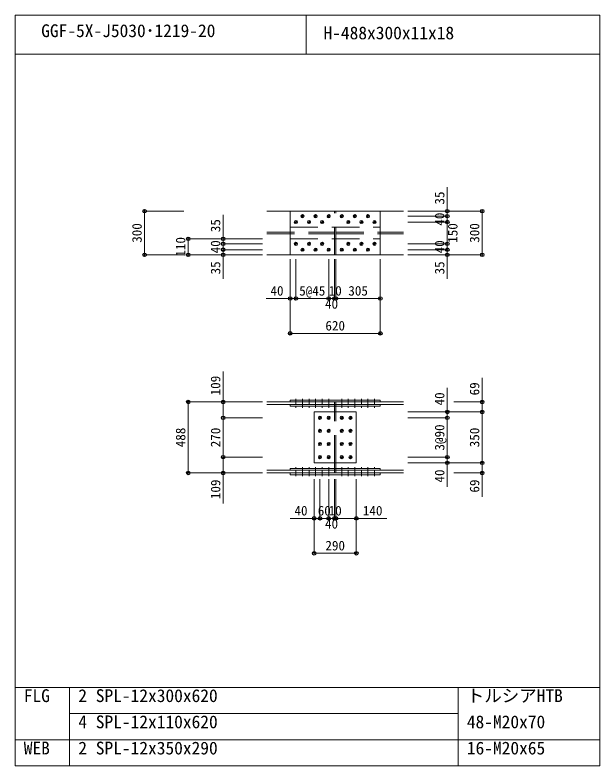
# Model space of a CAD drawing. Units: millimetres, scale not verified. Extents: x -8310 to 8310, y -4800 to 5700.
# Drawn here: x 90 to 4110, y 540 to 5700 of the extents above; entities that cross this region are included whole.
import ezdxf
from ezdxf.enums import TextEntityAlignment as Align

# ---------------------------------------------------------------- set-up
doc = ezdxf.new("R2010")
doc.units = ezdxf.units.MM
doc.header["$LTSCALE"] = 30
doc.header["$PDMODE"] = 32
doc.header["$PDSIZE"] = 24
doc.linetypes.add('DASHED1', pattern=[1.8, 1.2, -0.6])
doc.linetypes.add('USER2', pattern=[9.525, 6.35, -3.175])
doc.layers.add('0-0', color=7, linetype='Continuous')
doc.layers.add('0-2', color=7, linetype='Continuous')
for name, color, linetype, lineweight in [('0-1', 7, 'Continuous', 18), ('0-5', 7, 'Continuous', 18), ('0-6', 7, 'USER2', 18), ('0-8', 7, 'Continuous', 18), ('0-9', 7, 'Continuous', 18), ('0-A', 7, 'Continuous', 18), ('0-B', 7, 'Continuous', 18)]:
    doc.layers.add(name, color=color, linetype=linetype, lineweight=lineweight)
doc.styles.add('ＭＳ ゴシック', font='')
doc.styles.get('ＭＳ ゴシック').set_extended_font_data('MS Gothic')

msp = doc.modelspace()

# ---------------------------------------------------------------- linework, layer by layer
at = {"layer": '0-0'}
for p in [(980.5, 4352.5), (3060.5, 4352.5), (3300.5, 4352.5), (3060.5, 4317.5), (3060.5, 4277.5), (1280.5, 4162.5), (1520.5, 4162.5), (1520.5, 4127.5), (3060.5, 4127.5), (1520.5, 4087.5), (3060.5, 4087.5), (980.5, 4052.5), (1280.5, 4052.5), (1520.5, 4052.5), (3060.5, 4052.5), (3300.5, 4052.5), (1980.5, 3752.5), (2020.5, 3752.5), (2245.5, 3752.5), (2285.5, 3752.5), (2295.5, 3752.5), (2600.5, 3752.5), (1980.5, 3512.5), (2600.5, 3512.5), (1280.5, 3041.5), (1520.5, 3041.5), (3300.5, 3041.5), (1520.5, 2932.5), (3060.5, 2972.5), (3060.5, 2932.5), (3300.5, 2972.5), (1520.5, 2662.5), (3060.5, 2662.5), (3060.5, 2622.5), (3300.5, 2622.5), (1280.5, 2553.5), (1520.5, 2553.5), (3300.5, 2553.5), (2145.5, 2241.5), (2185.5, 2241.5), (2245.5, 2241.5), (2285.5, 2241.5), (2295.5, 2241.5), (2435.5, 2241.5), (2145.5, 2001.5), (2435.5, 2001.5)]:
    msp.add_point(p, dxfattribs=at)
at = {"layer": '0-1'}
for p, q in [((90, 540), (90, 5700)), ((90, 5700), (4110, 5700)), ((2090, 5430), (2090, 5700)), ((4110, 540), (4110, 5700)), ((90, 5430), (4110, 5430)), ((90, 1080), (4110, 1080)), ((465, 540), (465, 1080)), ((3135, 540), (3135, 1080)), ((465, 900), (3135, 900)), ((90, 720), (4110, 720)), ((90, 540), (4110, 540))]:
    msp.add_line(p, q, dxfattribs=at)
at = {"layer": '0-5'}
for p, q in [((1820.5, 4352.5), (2285.5, 4352.5)), ((1980.5, 4352.5), (2600.5, 4352.5)), ((1980.5, 4052.5), (1980.5, 4352.5)), ((2295.5, 4352.5), (2760.5, 4352.5)), ((1820.5, 4052.5), (2285.5, 4052.5)), ((2295.5, 4052.5), (2760.5, 4052.5)), ((1980.5, 3053.5), (2600.5, 3053.5)), ((1980.5, 3041.5), (1980.5, 3053.5)), ((1820.5, 3041.5), (2285.5, 3041.5)), ((1980.5, 3023.5), (2600.5, 3023.5)), ((1980.5, 3011.5), (1980.5, 3023.5)), ((2285.5, 2972.5), (2285.5, 3011.5)), ((2295.5, 3041.5), (2760.5, 3041.5)), ((2295.5, 3023.5), (2295.5, 3041.5)), ((2295.5, 3023.5), (2760.5, 3023.5)), ((2295.5, 2972.5), (2295.5, 3011.5)), ((2145.5, 2972.5), (2435.5, 2972.5)), ((2145.5, 2622.5), (2145.5, 2972.5)), ((1980.5, 2583.5), (2285.5, 2583.5)), ((1980.5, 2571.5), (1980.5, 2583.5)), ((2285.5, 2583.5), (2285.5, 2622.5)), ((2285.5, 2583.5), (2600.5, 2583.5)), ((2295.5, 2583.5), (2295.5, 2622.5)), ((2600.5, 2571.5), (2600.5, 2583.5)), ((1820.5, 2571.5), (2285.5, 2571.5)), ((1980.5, 2571.5), (2285.5, 2571.5)), ((1980.5, 2553.5), (2285.5, 2553.5)), ((1980.5, 2541.5), (1980.5, 2553.5)), ((1980.5, 2541.5), (2285.5, 2541.5)), ((2285.5, 2571.5), (2600.5, 2571.5)), ((2285.5, 2553.5), (2600.5, 2553.5)), ((2285.5, 2541.5), (2600.5, 2541.5)), ((2295.5, 2553.5), (2760.5, 2553.5)), ((2600.5, 2541.5), (2600.5, 2553.5))]:
    msp.add_line(p, q, dxfattribs=at)
for points in [[(1980.5, 4052.5), (2600.5, 4052.5), (2600.5, 4352.5)], [(1980.5, 3041.5), (2600.5, 3041.5), (2600.5, 3053.5)], [(1820.5, 3023.5), (2285.5, 3023.5), (2285.5, 3041.5)], [(1980.5, 3011.5), (2600.5, 3011.5), (2600.5, 3023.5)], [(2145.5, 2622.5), (2435.5, 2622.5), (2435.5, 2972.5)], [(1820.5, 2553.5), (2285.5, 2553.5), (2285.5, 2571.5)], [(2295.5, 2553.5), (2295.5, 2571.5), (2760.5, 2571.5)]]:
    msp.add_lwpolyline(points, dxfattribs=at)
at = {"layer": '0-6'}
for p, q in [((1980.5, 4352.5), (2600.5, 4352.5)), ((2285.5, 4052.5), (2285.5, 4352.5)), ((2295.5, 4052.5), (2295.5, 4352.5)), ((1980.5, 4242.5), (2600.5, 4242.5)), ((1820.5, 4208), (2285.5, 4208)), ((1820.5, 4197), (2285.5, 4197)), ((2295.5, 4208), (2760.5, 4208)), ((2295.5, 4197), (2760.5, 4197)), ((1980.5, 4162.5), (2600.5, 4162.5)), ((1980.5, 4052.5), (2600.5, 4052.5)), ((2285.5, 3011.5), (2285.5, 3023.5)), ((2295.5, 3011.5), (2295.5, 3023.5)), ((2285.5, 2622.5), (2285.5, 2972.5)), ((2295.5, 2622.5), (2295.5, 2972.5)), ((2285.5, 2571.5), (2285.5, 2583.5)), ((2295.5, 2571.5), (2295.5, 2583.5))]:
    msp.add_line(p, q, dxfattribs=at)
at = {"layer": '0-8'}
for p, q in [((2011.17, 4268.17), (2029.83, 4286.83)), ((2020.5, 4266.5), (2020.5, 4288.5)), ((2054.5, 4317.5), (2076.5, 4317.5)), ((2056.17, 4308.17), (2074.83, 4326.83)), ((2065.5, 4306.5), (2065.5, 4328.5)), ((2101.17, 4268.17), (2119.83, 4286.83)), ((2110.5, 4266.5), (2110.5, 4288.5)), ((2144.5, 4317.5), (2166.5, 4317.5)), ((2146.17, 4308.17), (2164.83, 4326.83)), ((2155.5, 4306.5), (2155.5, 4328.5)), ((2191.17, 4268.17), (2209.83, 4286.83)), ((2200.5, 4266.5), (2200.5, 4288.5)), ((2234.5, 4317.5), (2256.5, 4317.5)), ((2236.17, 4308.17), (2254.83, 4326.83)), ((2245.5, 4306.5), (2245.5, 4328.5)), ((2324.5, 4317.5), (2346.5, 4317.5)), ((2326.17, 4308.17), (2344.83, 4326.83)), ((2335.5, 4306.5), (2335.5, 4328.5)), ((2371.17, 4268.17), (2389.83, 4286.83)), ((2380.5, 4266.5), (2380.5, 4288.5)), ((2414.5, 4317.5), (2436.5, 4317.5)), ((2416.17, 4308.17), (2434.83, 4326.83)), ((2425.5, 4306.5), (2425.5, 4328.5)), ((2461.17, 4268.17), (2479.83, 4286.83)), ((2470.5, 4266.5), (2470.5, 4288.5)), ((2504.5, 4317.5), (2526.5, 4317.5)), ((2506.17, 4308.17), (2524.83, 4326.83)), ((2515.5, 4306.5), (2515.5, 4328.5)), ((2551.17, 4268.17), (2569.83, 4286.83)), ((2560.5, 4266.5), (2560.5, 4288.5)), ((2009.5, 4277.5), (2031.5, 4277.5)), ((2099.5, 4277.5), (2121.5, 4277.5)), ((2189.5, 4277.5), (2211.5, 4277.5)), ((2369.5, 4277.5), (2391.5, 4277.5)), ((2459.5, 4277.5), (2481.5, 4277.5)), ((2549.5, 4277.5), (2571.5, 4277.5)), ((2011.17, 4118.17), (2029.83, 4136.83)), ((2020.5, 4116.5), (2020.5, 4138.5)), ((2101.17, 4118.17), (2119.83, 4136.83)), ((2110.5, 4116.5), (2110.5, 4138.5)), ((2191.17, 4118.17), (2209.83, 4136.83)), ((2200.5, 4116.5), (2200.5, 4138.5)), ((2371.17, 4118.17), (2389.83, 4136.83)), ((2380.5, 4116.5), (2380.5, 4138.5)), ((2461.17, 4118.17), (2479.83, 4136.83)), ((2470.5, 4116.5), (2470.5, 4138.5)), ((2551.17, 4118.17), (2569.83, 4136.83)), ((2560.5, 4116.5), (2560.5, 4138.5)), ((2009.5, 4127.5), (2031.5, 4127.5)), ((2054.5, 4087.5), (2076.5, 4087.5)), ((2056.17, 4078.17), (2074.83, 4096.83)), ((2065.5, 4076.5), (2065.5, 4098.5)), ((2099.5, 4127.5), (2121.5, 4127.5)), ((2144.5, 4087.5), (2166.5, 4087.5)), ((2146.17, 4078.17), (2164.83, 4096.83)), ((2155.5, 4076.5), (2155.5, 4098.5)), ((2189.5, 4127.5), (2211.5, 4127.5)), ((2234.5, 4087.5), (2256.5, 4087.5)), ((2236.17, 4078.17), (2254.83, 4096.83)), ((2245.5, 4076.5), (2245.5, 4098.5)), ((2324.5, 4087.5), (2346.5, 4087.5)), ((2326.17, 4078.17), (2344.83, 4096.83)), ((2335.5, 4076.5), (2335.5, 4098.5)), ((2369.5, 4127.5), (2391.5, 4127.5)), ((2414.5, 4087.5), (2436.5, 4087.5)), ((2416.17, 4078.17), (2434.83, 4096.83)), ((2425.5, 4076.5), (2425.5, 4098.5)), ((2459.5, 4127.5), (2481.5, 4127.5)), ((2504.5, 4087.5), (2526.5, 4087.5)), ((2506.17, 4078.17), (2524.83, 4096.83)), ((2515.5, 4076.5), (2515.5, 4098.5)), ((2549.5, 4127.5), (2571.5, 4127.5)), ((2176.17, 2923.17), (2194.83, 2941.83)), ((2185.5, 2921.5), (2185.5, 2943.5)), ((2236.17, 2923.17), (2254.83, 2941.83)), ((2245.5, 2921.5), (2245.5, 2943.5)), ((2326.17, 2923.17), (2344.83, 2941.83)), ((2335.5, 2921.5), (2335.5, 2943.5)), ((2386.17, 2923.17), (2404.83, 2941.83)), ((2395.5, 2921.5), (2395.5, 2943.5)), ((2174.5, 2932.5), (2196.5, 2932.5)), ((2234.5, 2932.5), (2256.5, 2932.5)), ((2324.5, 2932.5), (2346.5, 2932.5)), ((2384.5, 2932.5), (2406.5, 2932.5)), ((2174.5, 2842.5), (2196.5, 2842.5)), ((2176.17, 2833.17), (2194.83, 2851.83)), ((2185.5, 2831.5), (2185.5, 2853.5)), ((2234.5, 2842.5), (2256.5, 2842.5)), ((2236.17, 2833.17), (2254.83, 2851.83)), ((2245.5, 2831.5), (2245.5, 2853.5)), ((2324.5, 2842.5), (2346.5, 2842.5)), ((2326.17, 2833.17), (2344.83, 2851.83)), ((2335.5, 2831.5), (2335.5, 2853.5)), ((2384.5, 2842.5), (2406.5, 2842.5)), ((2386.17, 2833.17), (2404.83, 2851.83)), ((2395.5, 2831.5), (2395.5, 2853.5)), ((2174.5, 2752.5), (2196.5, 2752.5)), ((2176.17, 2743.17), (2194.83, 2761.83)), ((2185.5, 2741.5), (2185.5, 2763.5)), ((2234.5, 2752.5), (2256.5, 2752.5)), ((2236.17, 2743.17), (2254.83, 2761.83)), ((2245.5, 2741.5), (2245.5, 2763.5)), ((2324.5, 2752.5), (2346.5, 2752.5)), ((2326.17, 2743.17), (2344.83, 2761.83)), ((2335.5, 2741.5), (2335.5, 2763.5)), ((2384.5, 2752.5), (2406.5, 2752.5)), ((2386.17, 2743.17), (2404.83, 2761.83)), ((2395.5, 2741.5), (2395.5, 2763.5)), ((2174.5, 2662.5), (2196.5, 2662.5)), ((2176.17, 2653.17), (2194.83, 2671.83)), ((2185.5, 2651.5), (2185.5, 2673.5)), ((2234.5, 2662.5), (2256.5, 2662.5)), ((2236.17, 2653.17), (2254.83, 2671.83)), ((2245.5, 2651.5), (2245.5, 2673.5)), ((2324.5, 2662.5), (2346.5, 2662.5)), ((2326.17, 2653.17), (2344.83, 2671.83)), ((2335.5, 2651.5), (2335.5, 2673.5)), ((2384.5, 2662.5), (2406.5, 2662.5)), ((2386.17, 2653.17), (2404.83, 2671.83)), ((2395.5, 2651.5), (2395.5, 2673.5))]:
    msp.add_line(p, q, dxfattribs=at)
at = {"layer": '0-9', "linetype": 'DASHED1'}
for p, q in [((2020.5, 3063.5), (2020.5, 3001.5)), ((2110.5, 3063.5), (2110.5, 3001.5)), ((2200.5, 3063.5), (2200.5, 3001.5)), ((2380.5, 3063.5), (2380.5, 3001.5)), ((2470.5, 3063.5), (2470.5, 3001.5)), ((2560.5, 3063.5), (2560.5, 3001.5)), ((2020.5, 2531.5), (2020.5, 2593.5)), ((2110.5, 2531.5), (2110.5, 2593.5)), ((2200.5, 2531.5), (2200.5, 2593.5)), ((2380.5, 2531.5), (2380.5, 2593.5)), ((2470.5, 2531.5), (2470.5, 2593.5)), ((2560.5, 2531.5), (2560.5, 2593.5))]:
    msp.add_line(p, q, dxfattribs=at)
at = {"layer": '0-9'}
for p, q in [((2065.5, 3063.5), (2065.5, 3001.5)), ((2155.5, 3063.5), (2155.5, 3001.5)), ((2245.5, 3063.5), (2245.5, 3001.5)), ((2335.5, 3063.5), (2335.5, 3001.5)), ((2425.5, 3063.5), (2425.5, 3001.5)), ((2515.5, 3063.5), (2515.5, 3001.5)), ((2065.5, 2531.5), (2065.5, 2593.5)), ((2155.5, 2531.5), (2155.5, 2593.5)), ((2245.5, 2531.5), (2245.5, 2593.5)), ((2335.5, 2531.5), (2335.5, 2593.5)), ((2425.5, 2531.5), (2425.5, 2593.5)), ((2515.5, 2531.5), (2515.5, 2593.5))]:
    msp.add_line(p, q, dxfattribs=at)
at = {"layer": '0-A'}
for p, q in [((1250.5, 4352.5), (980.5, 4352.5)), ((2790.5, 4352.5), (3060.5, 4352.5)), ((2790.5, 4352.5), (3300.5, 4352.5)), ((2790.5, 4317.5), (3060.5, 4317.5)), ((2790.5, 4277.5), (3060.5, 4277.5)), ((1790.5, 4162.5), (1280.5, 4162.5)), ((1790.5, 4162.5), (1520.5, 4162.5)), ((1790.5, 4127.5), (1520.5, 4127.5)), ((1790.5, 4087.5), (1520.5, 4087.5)), ((1520.5, 3887.5), (1520.5, 4087.5)), ((2790.5, 4127.5), (3060.5, 4127.5)), ((2790.5, 4087.5), (3060.5, 4087.5)), ((3060.5, 3887.5), (3060.5, 4087.5)), ((1790.5, 4052.5), (1520.5, 4052.5)), ((2790.5, 4052.5), (3060.5, 4052.5)), ((1980.5, 4022.5), (1980.5, 3752.5)), ((1980.5, 4022.5), (1980.5, 3512.5)), ((2020.5, 4022.5), (2020.5, 3752.5)), ((2020.5, 4022.5), (2020.5, 3752.5)), ((2245.5, 4022.5), (2245.5, 3752.5)), ((2245.5, 4022.5), (2245.5, 3752.5)), ((2285.5, 4022.5), (2285.5, 3752.5)), ((2285.5, 4022.5), (2285.5, 3752.5)), ((2295.5, 4022.5), (2295.5, 3752.5)), ((2295.5, 4022.5), (2295.5, 3752.5)), ((2600.5, 4022.5), (2600.5, 3752.5)), ((2600.5, 4022.5), (2600.5, 3512.5)), ((1815.5, 3752.5), (2020.5, 3752.5)), ((2020.5, 3752.5), (2245.5, 3752.5)), ((2245.5, 3752.5), (2285.5, 3752.5)), ((2285.5, 3752.5), (2295.5, 3752.5)), ((2295.5, 3752.5), (2600.5, 3752.5)), ((1980.5, 3512.5), (2600.5, 3512.5)), ((1790.5, 3041.5), (1280.5, 3041.5)), ((1790.5, 3041.5), (1520.5, 3041.5)), ((3106.05, 3041.5), (3300.5, 3041.5)), ((2790.5, 2972.5), (3060.5, 2972.5)), ((2790.5, 2972.5), (3300.5, 2972.5)), ((1790.5, 2932.5), (1520.5, 2932.5)), ((2790.5, 2932.5), (3060.5, 2932.5)), ((1790.5, 2662.5), (1520.5, 2662.5)), ((1520.5, 2343.5), (1520.5, 2662.5)), ((2790.5, 2662.5), (3060.5, 2662.5)), ((3060.5, 2457.5), (3060.5, 2662.5)), ((2790.5, 2622.5), (3060.5, 2622.5)), ((2790.5, 2622.5), (3300.5, 2622.5)), ((3300.5, 2388.5), (3300.5, 2622.5)), ((1790.5, 2553.5), (1520.5, 2553.5)), ((3106.05, 2553.5), (3300.5, 2553.5)), ((2145.5, 2511.5), (2145.5, 2241.5)), ((2145.5, 2511.5), (2145.5, 2001.5)), ((2185.5, 2511.5), (2185.5, 2241.5)), ((2185.5, 2511.5), (2185.5, 2241.5)), ((2245.5, 2511.5), (2245.5, 2241.5)), ((2245.5, 2511.5), (2245.5, 2241.5)), ((2285.5, 2511.5), (2285.5, 2241.5)), ((2285.5, 2511.5), (2285.5, 2241.5)), ((2295.5, 2511.5), (2295.5, 2241.5)), ((2295.5, 2511.5), (2295.5, 2241.5)), ((2435.5, 2511.5), (2435.5, 2241.5)), ((2435.5, 2511.5), (2435.5, 2001.5)), ((1980.5, 2241.5), (2185.5, 2241.5)), ((2185.5, 2241.5), (2245.5, 2241.5)), ((2245.5, 2241.5), (2285.5, 2241.5)), ((2285.5, 2241.5), (2295.5, 2241.5)), ((2295.5, 2241.5), (2645.5, 2241.5)), ((2145.5, 2001.5), (2435.5, 2001.5))]:
    msp.add_line(p, q, dxfattribs=at)
for points in [[(2790.5, 4317.5), (3060.5, 4317.5), (3060.5, 4517.5)], [(1250.5, 4052.5), (980.5, 4052.5), (980.5, 4352.5)], [(2790.5, 4052.5), (3300.5, 4052.5), (3300.5, 4352.5)], [(1790.5, 4127.5), (1520.5, 4127.5), (1520.5, 4327.5)], [(2790.5, 4277.5), (3060.5, 4277.5), (3060.5, 4317.5)], [(2790.5, 4127.5), (3060.5, 4127.5), (3060.5, 4277.5)], [(1790.5, 4052.5), (1280.5, 4052.5), (1280.5, 4162.5)], [(1790.5, 4087.5), (1520.5, 4087.5), (1520.5, 4127.5)], [(2790.5, 4087.5), (3060.5, 4087.5), (3060.5, 4127.5)], [(1790.5, 2932.5), (1520.5, 2932.5), (1520.5, 3251.5)], [(2790.5, 2972.5), (3300.5, 2972.5), (3300.5, 3206.5)], [(2790.5, 2932.5), (3060.5, 2932.5), (3060.5, 3137.5)], [(1790.5, 2553.5), (1280.5, 2553.5), (1280.5, 3041.5)], [(2790.5, 2622.5), (3300.5, 2622.5), (3300.5, 2972.5)], [(1790.5, 2662.5), (1520.5, 2662.5), (1520.5, 2932.5)], [(2790.5, 2662.5), (3060.5, 2662.5), (3060.5, 2932.5)]]:
    msp.add_lwpolyline(points, dxfattribs=at)
at = {"layer": '0-B'}
for centre in [(2020.5, 4277.5), (2065.5, 4317.5), (2110.5, 4277.5), (2155.5, 4317.5), (2200.5, 4277.5), (2245.5, 4317.5), (2335.5, 4317.5), (2380.5, 4277.5), (2425.5, 4317.5), (2470.5, 4277.5), (2515.5, 4317.5), (2560.5, 4277.5), (2020.5, 4127.5), (2110.5, 4127.5), (2200.5, 4127.5), (2380.5, 4127.5), (2470.5, 4127.5), (2560.5, 4127.5), (2065.5, 4087.5), (2155.5, 4087.5), (2245.5, 4087.5), (2335.5, 4087.5), (2425.5, 4087.5), (2515.5, 4087.5), (2185.5, 2932.5), (2245.5, 2932.5), (2335.5, 2932.5), (2395.5, 2932.5), (2185.5, 2842.5), (2245.5, 2842.5), (2335.5, 2842.5), (2395.5, 2842.5), (2185.5, 2752.5), (2245.5, 2752.5), (2335.5, 2752.5), (2395.5, 2752.5), (2185.5, 2662.5), (2245.5, 2662.5), (2335.5, 2662.5), (2395.5, 2662.5)]:
    msp.add_circle(centre, 11, dxfattribs=at)

# ---------------------------------------------------------------- texts
at = {"layer": '0-2', "style": 'ＭＳ ゴシック'}
for s, p in [('GGF-5X-J5030･1219-20', (270, 5521.8)), ('H-488x300x11x18', (2210, 5506.8)), ('FLG', (150, 952.8)), ('2', (525, 952.8)), ('SPL-12x300x620', (645, 952.8)), ('トルシアHTB', (3195, 952.8)), ('4', (525, 772.8)), ('SPL-12x110x620', (645, 772.8)), ('48-M20x70', (3195, 772.8)), ('WEB', (150, 592.8)), ('2', (525, 592.8)), ('SPL-12x350x290', (645, 592.8)), ('16-M20x65', (3195, 592.8))]:
    msp.add_text(s, height=87.98, dxfattribs=at).set_placement(p, align=Align.BOTTOM_LEFT)
at = {"layer": '0-A', "style": 'ＭＳ ゴシック'}
for s, p in [('35', (3060.5, 4397.5)), ('40', (3060.5, 4252.5)), ('35', (1520.5, 4207.5)), ('300', (980.5, 4135)), ('150', (3150.5, 4135)), ('300', (3300.5, 4135)), ('110', (1280.5, 4040)), ('40', (1520.5, 4062.5)), ('40', (3060.5, 4062.5)), ('35', (1520.5, 3917.5)), ('35', (3060.5, 3917.5)), ('109', (1520.5, 3086.5)), ('69', (3300.5, 3086.5)), ('40', (3060.5, 3017.5)), ('488', (1280.5, 2730)), ('270', (1520.5, 2730)), ('3@90', (3060.5, 2707.5)), ('350', (3300.5, 2730)), ('40', (3060.5, 2487.5)), ('109', (1520.5, 2373.5)), ('69', (3300.5, 2418.5))]:
    msp.add_text(s, height=65.98, rotation=90, dxfattribs=at).set_placement(p, align=Align.BOTTOM_LEFT)
for s, p in [('40', (1845.5, 3752.5)), ('5@45', (2043, 3752.5)), ('10', (2245.5, 3752.5)), ('305', (2380.5, 3752.5)), ('40', (2220.5, 3662.5)), ('620', (2223, 3512.5)), ('40', (2010.5, 2241.5)), ('60', (2170.5, 2241.5)), ('10', (2245.5, 2241.5)), ('140', (2480.5, 2241.5)), ('40', (2220.5, 2151.5)), ('290', (2223, 2001.5))]:
    msp.add_text(s, height=65.98, dxfattribs=at).set_placement(p, align=Align.BOTTOM_LEFT)

doc.saveas('drawing.dxf')
